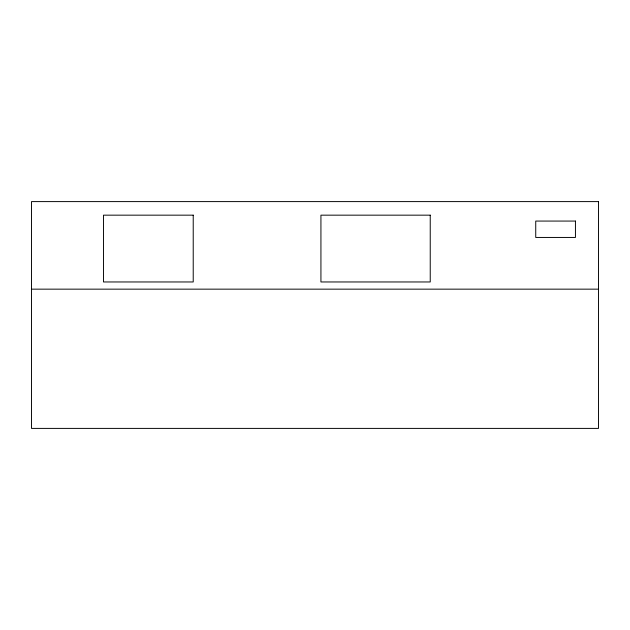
<?xml version="1.0" encoding="UTF-8"?>
<svg xmlns="http://www.w3.org/2000/svg" width="630" height="630" viewBox="0 0 630 630"><rect width="100%" height="100%" fill="white"/><g stroke="black" fill="none" stroke-linecap="round" stroke-linejoin="round"><path stroke-width="0.94" d="M31.5 289.154L598.5 289.154M598.5 201.6L31.5 201.6L31.5 428.4L598.5 428.4L598.5 201.6M193.221 215.161L103.485 215.161L103.485 281.964L193.221 281.964L193.221 215.161M430.235 215.161L320.93 215.161L320.93 281.964L430.235 281.964L430.235 215.161M575.442 221.067L535.736 221.067L535.736 237.447L575.442 237.447L575.442 221.067"/></g></svg>
